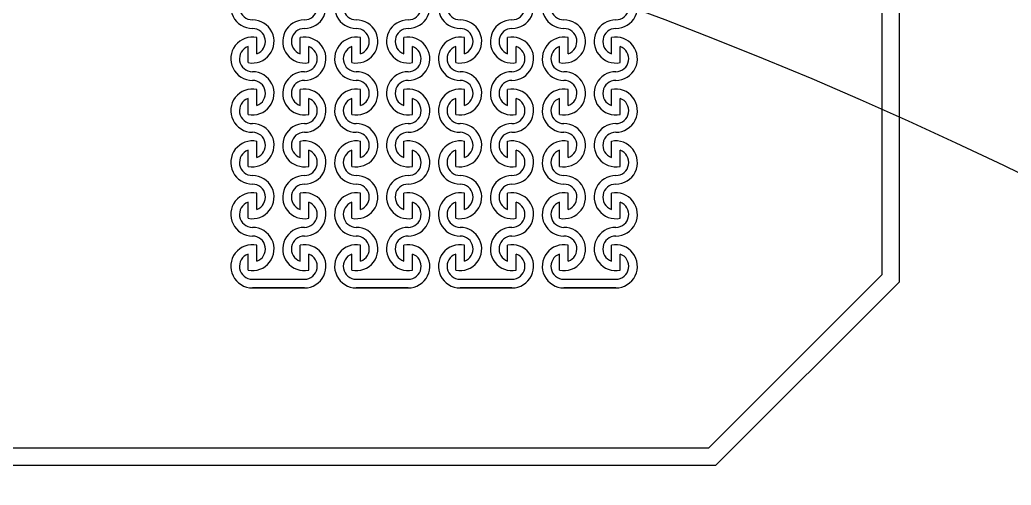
# Model space of a CAD drawing. Header units: millimetres. Extents: x 45556 to 173556, y 25313 to 153313.
# Drawn here: x 132210 to 137940, y 95998 to 98688 of the extents above; entities that cross this region are included whole.
import ezdxf

# ---------------------------------------------------------------- set-up
doc = ezdxf.new("R2010")
doc.units = ezdxf.units.MM
doc.layers.add('CLEAR', color=140, linetype='Continuous')

msp = doc.modelspace()

# ---------------------------------------------------------------- linework, layer by layer
for centre, radius in [((127056.2, 103313.2), 25000), ((127056.2, 103313.2), 15000), ((127056.2, 75313.2), 25000)]:
    msp.add_circle(centre, radius)
at = {"layer": 'CLEAR'}
for p, q in [((137191.9, 102900.4), (137191.9, 97213.2)), ((137291.9, 102859), (137291.9, 97171.8)), ((133579.8, 98492.5), (133579.8, 98585.7)), ((133579.8, 98492.5), (133579.8, 98585.7)), ((133579.8, 98492.5), (133579.8, 98585.7)), ((133579.8, 98492.5), (133579.8, 98585.7)), ((133829.8, 98492.5), (133829.8, 98585.7)), ((133829.8, 98492.5), (133829.8, 98585.7)), ((133829.8, 98492.5), (133829.8, 98585.7)), ((133829.8, 98492.5), (133829.8, 98585.7)), ((134179.8, 98492.5), (134179.8, 98585.7)), ((134179.8, 98492.5), (134179.8, 98585.7)), ((134179.8, 98492.5), (134179.8, 98585.7)), ((134179.8, 98492.5), (134179.8, 98585.7)), ((134429.8, 98492.5), (134429.8, 98585.7)), ((134429.8, 98492.5), (134429.8, 98585.7)), ((134429.8, 98492.5), (134429.8, 98585.7)), ((134429.8, 98492.5), (134429.8, 98585.7)), ((134779.8, 98492.5), (134779.8, 98585.7)), ((134779.8, 98492.5), (134779.8, 98585.7)), ((134779.8, 98492.5), (134779.8, 98585.7)), ((134779.8, 98492.5), (134779.8, 98585.7)), ((135029.8, 98492.5), (135029.8, 98585.7)), ((135029.8, 98492.5), (135029.8, 98585.7)), ((135029.8, 98492.5), (135029.8, 98585.7)), ((135029.8, 98492.5), (135029.8, 98585.7)), ((135379.8, 98492.5), (135379.8, 98585.7)), ((135379.8, 98492.5), (135379.8, 98585.7)), ((135379.8, 98492.5), (135379.8, 98585.7)), ((135379.8, 98492.5), (135379.8, 98585.7)), ((135629.8, 98492.5), (135629.8, 98585.7)), ((135629.8, 98492.5), (135629.8, 98585.7)), ((135629.8, 98492.5), (135629.8, 98585.7)), ((135629.8, 98492.5), (135629.8, 98585.7)), ((133529.8, 98440.8), (133529.8, 98533.9)), ((133529.8, 98440.8), (133529.8, 98533.9)), ((133529.8, 98440.8), (133529.8, 98533.9)), ((133529.8, 98440.8), (133529.8, 98533.9)), ((133879.8, 98440.8), (133879.8, 98533.9)), ((133879.8, 98440.8), (133879.8, 98533.9)), ((133879.8, 98440.8), (133879.8, 98533.9)), ((133879.8, 98440.8), (133879.8, 98533.9)), ((134129.8, 98440.8), (134129.8, 98533.9)), ((134129.8, 98440.8), (134129.8, 98533.9)), ((134129.8, 98440.8), (134129.8, 98533.9)), ((134129.8, 98440.8), (134129.8, 98533.9)), ((134479.8, 98440.8), (134479.8, 98533.9)), ((134479.8, 98440.8), (134479.8, 98533.9)), ((134479.8, 98440.8), (134479.8, 98533.9)), ((134479.8, 98440.8), (134479.8, 98533.9)), ((134729.8, 98440.8), (134729.8, 98533.9)), ((134729.8, 98440.8), (134729.8, 98533.9)), ((134729.8, 98440.8), (134729.8, 98533.9)), ((134729.8, 98440.8), (134729.8, 98533.9)), ((135079.8, 98440.8), (135079.8, 98533.9)), ((135079.8, 98440.8), (135079.8, 98533.9)), ((135079.8, 98440.8), (135079.8, 98533.9)), ((135079.8, 98440.8), (135079.8, 98533.9)), ((135329.8, 98440.8), (135329.8, 98533.9)), ((135329.8, 98440.8), (135329.8, 98533.9)), ((135329.8, 98440.8), (135329.8, 98533.9)), ((135329.8, 98440.8), (135329.8, 98533.9)), ((135679.8, 98440.8), (135679.8, 98533.9)), ((135679.8, 98440.8), (135679.8, 98533.9)), ((135679.8, 98440.8), (135679.8, 98533.9)), ((135679.8, 98440.8), (135679.8, 98533.9)), ((133579.8, 98192.5), (133579.8, 98285.7)), ((133579.8, 98192.5), (133579.8, 98285.7)), ((133579.8, 98192.5), (133579.8, 98285.7)), ((133579.8, 98192.5), (133579.8, 98285.7)), ((133829.8, 98192.5), (133829.8, 98285.7)), ((133829.8, 98192.5), (133829.8, 98285.7)), ((133829.8, 98192.5), (133829.8, 98285.7)), ((133829.8, 98192.5), (133829.8, 98285.7)), ((134179.8, 98192.5), (134179.8, 98285.7)), ((134179.8, 98192.5), (134179.8, 98285.7)), ((134179.8, 98192.5), (134179.8, 98285.7)), ((134179.8, 98192.5), (134179.8, 98285.7)), ((134429.8, 98192.5), (134429.8, 98285.7)), ((134429.8, 98192.5), (134429.8, 98285.7)), ((134429.8, 98192.5), (134429.8, 98285.7)), ((134429.8, 98192.5), (134429.8, 98285.7)), ((134779.8, 98192.5), (134779.8, 98285.7)), ((134779.8, 98192.5), (134779.8, 98285.7)), ((134779.8, 98192.5), (134779.8, 98285.7)), ((134779.8, 98192.5), (134779.8, 98285.7)), ((135029.8, 98192.5), (135029.8, 98285.7)), ((135029.8, 98192.5), (135029.8, 98285.7)), ((135029.8, 98192.5), (135029.8, 98285.7)), ((135029.8, 98192.5), (135029.8, 98285.7)), ((135379.8, 98192.5), (135379.8, 98285.7)), ((135379.8, 98192.5), (135379.8, 98285.7)), ((135379.8, 98192.5), (135379.8, 98285.7)), ((135379.8, 98192.5), (135379.8, 98285.7)), ((135629.8, 98192.5), (135629.8, 98285.7)), ((135629.8, 98192.5), (135629.8, 98285.7)), ((135629.8, 98192.5), (135629.8, 98285.7)), ((135629.8, 98192.5), (135629.8, 98285.7)), ((133529.8, 98140.8), (133529.8, 98233.9)), ((133529.8, 98140.8), (133529.8, 98233.9)), ((133529.8, 98140.8), (133529.8, 98233.9)), ((133529.8, 98140.8), (133529.8, 98233.9)), ((133879.8, 98140.8), (133879.8, 98233.9)), ((133879.8, 98140.8), (133879.8, 98233.9)), ((133879.8, 98140.8), (133879.8, 98233.9)), ((133879.8, 98140.8), (133879.8, 98233.9)), ((134129.8, 98140.8), (134129.8, 98233.9)), ((134129.8, 98140.8), (134129.8, 98233.9)), ((134129.8, 98140.8), (134129.8, 98233.9)), ((134129.8, 98140.8), (134129.8, 98233.9)), ((134479.8, 98140.8), (134479.8, 98233.9)), ((134479.8, 98140.8), (134479.8, 98233.9)), ((134479.8, 98140.8), (134479.8, 98233.9)), ((134479.8, 98140.8), (134479.8, 98233.9)), ((134729.8, 98140.8), (134729.8, 98233.9)), ((134729.8, 98140.8), (134729.8, 98233.9)), ((134729.8, 98140.8), (134729.8, 98233.9)), ((134729.8, 98140.8), (134729.8, 98233.9)), ((135079.8, 98140.8), (135079.8, 98233.9)), ((135079.8, 98140.8), (135079.8, 98233.9)), ((135079.8, 98140.8), (135079.8, 98233.9)), ((135079.8, 98140.8), (135079.8, 98233.9)), ((135329.8, 98140.8), (135329.8, 98233.9)), ((135329.8, 98140.8), (135329.8, 98233.9)), ((135329.8, 98140.8), (135329.8, 98233.9)), ((135329.8, 98140.8), (135329.8, 98233.9)), ((135679.8, 98140.8), (135679.8, 98233.9)), ((135679.8, 98140.8), (135679.8, 98233.9)), ((135679.8, 98140.8), (135679.8, 98233.9)), ((135679.8, 98140.8), (135679.8, 98233.9)), ((133579.8, 97892.5), (133579.8, 97985.7)), ((133579.8, 97892.5), (133579.8, 97985.7)), ((133579.8, 97892.5), (133579.8, 97985.7)), ((133579.8, 97892.5), (133579.8, 97985.7)), ((133829.8, 97892.5), (133829.8, 97985.7)), ((133829.8, 97892.5), (133829.8, 97985.7)), ((133829.8, 97892.5), (133829.8, 97985.7)), ((133829.8, 97892.5), (133829.8, 97985.7)), ((134179.8, 97892.5), (134179.8, 97985.7)), ((134179.8, 97892.5), (134179.8, 97985.7)), ((134179.8, 97892.5), (134179.8, 97985.7)), ((134179.8, 97892.5), (134179.8, 97985.7)), ((134429.8, 97892.5), (134429.8, 97985.7)), ((134429.8, 97892.5), (134429.8, 97985.7)), ((134429.8, 97892.5), (134429.8, 97985.7)), ((134429.8, 97892.5), (134429.8, 97985.7)), ((134779.8, 97892.5), (134779.8, 97985.7)), ((134779.8, 97892.5), (134779.8, 97985.7)), ((134779.8, 97892.5), (134779.8, 97985.7)), ((134779.8, 97892.5), (134779.8, 97985.7)), ((135029.8, 97892.5), (135029.8, 97985.7)), ((135029.8, 97892.5), (135029.8, 97985.7)), ((135029.8, 97892.5), (135029.8, 97985.7)), ((135029.8, 97892.5), (135029.8, 97985.7)), ((135379.8, 97892.5), (135379.8, 97985.7)), ((135379.8, 97892.5), (135379.8, 97985.7)), ((135379.8, 97892.5), (135379.8, 97985.7)), ((135379.8, 97892.5), (135379.8, 97985.7)), ((135629.8, 97892.5), (135629.8, 97985.7)), ((135629.8, 97892.5), (135629.8, 97985.7)), ((135629.8, 97892.5), (135629.8, 97985.7)), ((135629.8, 97892.5), (135629.8, 97985.7)), ((133529.8, 97840.8), (133529.8, 97933.9)), ((133529.8, 97840.8), (133529.8, 97933.9)), ((133529.8, 97840.8), (133529.8, 97933.9)), ((133529.8, 97840.8), (133529.8, 97933.9)), ((133879.8, 97840.8), (133879.8, 97933.9)), ((133879.8, 97840.8), (133879.8, 97933.9)), ((133879.8, 97840.8), (133879.8, 97933.9)), ((133879.8, 97840.8), (133879.8, 97933.9)), ((134129.8, 97840.8), (134129.8, 97933.9)), ((134129.8, 97840.8), (134129.8, 97933.9)), ((134129.8, 97840.8), (134129.8, 97933.9)), ((134129.8, 97840.8), (134129.8, 97933.9)), ((134479.8, 97840.8), (134479.8, 97933.9)), ((134479.8, 97840.8), (134479.8, 97933.9)), ((134479.8, 97840.8), (134479.8, 97933.9)), ((134479.8, 97840.8), (134479.8, 97933.9)), ((134729.8, 97840.8), (134729.8, 97933.9)), ((134729.8, 97840.8), (134729.8, 97933.9)), ((134729.8, 97840.8), (134729.8, 97933.9)), ((134729.8, 97840.8), (134729.8, 97933.9)), ((135079.8, 97840.8), (135079.8, 97933.9)), ((135079.8, 97840.8), (135079.8, 97933.9)), ((135079.8, 97840.8), (135079.8, 97933.9)), ((135079.8, 97840.8), (135079.8, 97933.9)), ((135329.8, 97840.8), (135329.8, 97933.9)), ((135329.8, 97840.8), (135329.8, 97933.9)), ((135329.8, 97840.8), (135329.8, 97933.9)), ((135329.8, 97840.8), (135329.8, 97933.9)), ((135679.8, 97840.8), (135679.8, 97933.9)), ((135679.8, 97840.8), (135679.8, 97933.9)), ((135679.8, 97840.8), (135679.8, 97933.9)), ((135679.8, 97840.8), (135679.8, 97933.9)), ((133579.8, 97592.5), (133579.8, 97685.7)), ((133579.8, 97592.5), (133579.8, 97685.7)), ((133579.8, 97592.5), (133579.8, 97685.7)), ((133579.8, 97592.5), (133579.8, 97685.7)), ((133829.8, 97592.5), (133829.8, 97685.7)), ((133829.8, 97592.5), (133829.8, 97685.7)), ((133829.8, 97592.5), (133829.8, 97685.7)), ((133829.8, 97592.5), (133829.8, 97685.7)), ((134179.8, 97592.5), (134179.8, 97685.7)), ((134179.8, 97592.5), (134179.8, 97685.7)), ((134179.8, 97592.5), (134179.8, 97685.7)), ((134179.8, 97592.5), (134179.8, 97685.7)), ((134429.8, 97592.5), (134429.8, 97685.7)), ((134429.8, 97592.5), (134429.8, 97685.7)), ((134429.8, 97592.5), (134429.8, 97685.7)), ((134429.8, 97592.5), (134429.8, 97685.7)), ((134779.8, 97592.5), (134779.8, 97685.7)), ((134779.8, 97592.5), (134779.8, 97685.7)), ((134779.8, 97592.5), (134779.8, 97685.7)), ((134779.8, 97592.5), (134779.8, 97685.7)), ((135029.8, 97592.5), (135029.8, 97685.7)), ((135029.8, 97592.5), (135029.8, 97685.7)), ((135029.8, 97592.5), (135029.8, 97685.7)), ((135029.8, 97592.5), (135029.8, 97685.7)), ((135379.8, 97592.5), (135379.8, 97685.7)), ((135379.8, 97592.5), (135379.8, 97685.7)), ((135379.8, 97592.5), (135379.8, 97685.7)), ((135379.8, 97592.5), (135379.8, 97685.7)), ((135629.8, 97592.5), (135629.8, 97685.7)), ((135629.8, 97592.5), (135629.8, 97685.7)), ((135629.8, 97592.5), (135629.8, 97685.7)), ((135629.8, 97592.5), (135629.8, 97685.7)), ((133529.8, 97540.8), (133529.8, 97633.9)), ((133529.8, 97540.8), (133529.8, 97633.9)), ((133529.8, 97540.8), (133529.8, 97633.9)), ((133529.8, 97540.8), (133529.8, 97633.9)), ((133879.8, 97540.8), (133879.8, 97633.9)), ((133879.8, 97540.8), (133879.8, 97633.9)), ((133879.8, 97540.8), (133879.8, 97633.9)), ((133879.8, 97540.8), (133879.8, 97633.9)), ((134129.8, 97540.8), (134129.8, 97633.9)), ((134129.8, 97540.8), (134129.8, 97633.9)), ((134129.8, 97540.8), (134129.8, 97633.9)), ((134129.8, 97540.8), (134129.8, 97633.9)), ((134479.8, 97540.8), (134479.8, 97633.9)), ((134479.8, 97540.8), (134479.8, 97633.9)), ((134479.8, 97540.8), (134479.8, 97633.9)), ((134479.8, 97540.8), (134479.8, 97633.9)), ((134729.8, 97540.8), (134729.8, 97633.9)), ((134729.8, 97540.8), (134729.8, 97633.9)), ((134729.8, 97540.8), (134729.8, 97633.9)), ((134729.8, 97540.8), (134729.8, 97633.9)), ((135079.8, 97540.8), (135079.8, 97633.9)), ((135079.8, 97540.8), (135079.8, 97633.9)), ((135079.8, 97540.8), (135079.8, 97633.9)), ((135079.8, 97540.8), (135079.8, 97633.9)), ((135329.8, 97540.8), (135329.8, 97633.9)), ((135329.8, 97540.8), (135329.8, 97633.9)), ((135329.8, 97540.8), (135329.8, 97633.9)), ((135329.8, 97540.8), (135329.8, 97633.9)), ((135679.8, 97540.8), (135679.8, 97633.9)), ((135679.8, 97540.8), (135679.8, 97633.9)), ((135679.8, 97540.8), (135679.8, 97633.9)), ((135679.8, 97540.8), (135679.8, 97633.9)), ((133579.8, 97292.5), (133579.8, 97385.7)), ((133579.8, 97292.5), (133579.8, 97385.7)), ((133579.8, 97292.5), (133579.8, 97385.7)), ((133579.8, 97292.5), (133579.8, 97385.7)), ((133829.8, 97292.5), (133829.8, 97385.7)), ((133829.8, 97292.5), (133829.8, 97385.7)), ((133829.8, 97292.5), (133829.8, 97385.7)), ((133829.8, 97292.5), (133829.8, 97385.7)), ((134179.8, 97292.5), (134179.8, 97385.7)), ((134179.8, 97292.5), (134179.8, 97385.7)), ((134179.8, 97292.5), (134179.8, 97385.7)), ((134179.8, 97292.5), (134179.8, 97385.7)), ((134429.8, 97292.5), (134429.8, 97385.7)), ((134429.8, 97292.5), (134429.8, 97385.7)), ((134429.8, 97292.5), (134429.8, 97385.7)), ((134429.8, 97292.5), (134429.8, 97385.7)), ((134779.8, 97292.5), (134779.8, 97385.7)), ((134779.8, 97292.5), (134779.8, 97385.7)), ((134779.8, 97292.5), (134779.8, 97385.7)), ((134779.8, 97292.5), (134779.8, 97385.7)), ((135029.8, 97292.5), (135029.8, 97385.7)), ((135029.8, 97292.5), (135029.8, 97385.7)), ((135029.8, 97292.5), (135029.8, 97385.7)), ((135029.8, 97292.5), (135029.8, 97385.7)), ((135379.8, 97292.5), (135379.8, 97385.7)), ((135379.8, 97292.5), (135379.8, 97385.7)), ((135379.8, 97292.5), (135379.8, 97385.7)), ((135379.8, 97292.5), (135379.8, 97385.7)), ((135629.8, 97292.5), (135629.8, 97385.7)), ((135629.8, 97292.5), (135629.8, 97385.7)), ((135629.8, 97292.5), (135629.8, 97385.7)), ((135629.8, 97292.5), (135629.8, 97385.7)), ((133529.8, 97240.8), (133529.8, 97333.9)), ((133529.8, 97240.8), (133529.8, 97333.9)), ((133529.8, 97240.8), (133529.8, 97333.9)), ((133529.8, 97240.8), (133529.8, 97333.9)), ((133879.8, 97240.8), (133879.8, 97333.9)), ((133879.8, 97240.8), (133879.8, 97333.9)), ((133879.8, 97240.8), (133879.8, 97333.9)), ((133879.8, 97240.8), (133879.8, 97333.9)), ((134129.8, 97240.8), (134129.8, 97333.9)), ((134129.8, 97240.8), (134129.8, 97333.9)), ((134129.8, 97240.8), (134129.8, 97333.9)), ((134129.8, 97240.8), (134129.8, 97333.9)), ((134479.8, 97240.8), (134479.8, 97333.9)), ((134479.8, 97240.8), (134479.8, 97333.9)), ((134479.8, 97240.8), (134479.8, 97333.9)), ((134479.8, 97240.8), (134479.8, 97333.9)), ((134729.8, 97240.8), (134729.8, 97333.9)), ((134729.8, 97240.8), (134729.8, 97333.9)), ((134729.8, 97240.8), (134729.8, 97333.9)), ((134729.8, 97240.8), (134729.8, 97333.9)), ((135079.8, 97240.8), (135079.8, 97333.9)), ((135079.8, 97240.8), (135079.8, 97333.9)), ((135079.8, 97240.8), (135079.8, 97333.9)), ((135079.8, 97240.8), (135079.8, 97333.9)), ((135329.8, 97240.8), (135329.8, 97333.9)), ((135329.8, 97240.8), (135329.8, 97333.9)), ((135329.8, 97240.8), (135329.8, 97333.9)), ((135329.8, 97240.8), (135329.8, 97333.9)), ((135679.8, 97240.8), (135679.8, 97333.9)), ((135679.8, 97240.8), (135679.8, 97333.9)), ((135679.8, 97240.8), (135679.8, 97333.9)), ((135679.8, 97240.8), (135679.8, 97333.9)), ((133554.8, 97188.2), (133854.8, 97188.2)), ((133554.8, 97188.2), (133854.8, 97188.2)), ((134154.8, 97188.2), (134454.8, 97188.2)), ((134154.8, 97188.2), (134454.8, 97188.2)), ((134754.8, 97188.2), (135054.8, 97188.2)), ((134754.8, 97188.2), (135054.8, 97188.2)), ((135354.8, 97188.2), (135654.8, 97188.2)), ((135354.8, 97188.2), (135654.8, 97188.2)), ((136191.9, 96213.2), (137191.9, 97213.2)), ((136233.4, 96113.2), (137291.9, 97171.8)), ((133554.8, 97138.2), (133854.8, 97138.2)), ((133854.8, 97138.2), (133554.8, 97138.2)), ((133554.8, 97138.2), (133854.8, 97138.2)), ((133854.8, 97138.2), (133554.8, 97138.2)), ((134154.8, 97138.2), (134454.8, 97138.2)), ((134454.8, 97138.2), (134154.8, 97138.2)), ((134154.8, 97138.2), (134454.8, 97138.2)), ((134454.8, 97138.2), (134154.8, 97138.2)), ((134754.8, 97138.2), (135054.8, 97138.2)), ((135054.8, 97138.2), (134754.8, 97138.2)), ((134754.8, 97138.2), (135054.8, 97138.2)), ((135054.8, 97138.2), (134754.8, 97138.2)), ((135354.8, 97138.2), (135654.8, 97138.2)), ((135654.8, 97138.2), (135354.8, 97138.2)), ((135354.8, 97138.2), (135654.8, 97138.2)), ((135654.8, 97138.2), (135354.8, 97138.2)), ((116871.5, 96213.2), (136191.9, 96213.2)), ((116871.5, 96113.2), (136233.4, 96113.2))]:
    msp.add_line(p, q, dxfattribs=at)
for centre, radius, start, end in [((133554.8, 98763.2), 125, 78.463, 270), ((133554.8, 98763.2), 125, 78.463, 270), ((133554.8, 98763.2), 75, 109.4712, 270), ((133554.8, 98763.2), 75, 109.4712, 270), ((133854.8, 98763.2), 125, 270, 101.537), ((133854.8, 98763.2), 125, 270, 101.537), ((133854.8, 98763.2), 75, 270, 70.5288), ((133854.8, 98763.2), 75, 270, 70.5288), ((134154.8, 98763.2), 125, 78.463, 270), ((134154.8, 98763.2), 125, 78.463, 270), ((134154.8, 98763.2), 75, 109.4712, 270), ((134154.8, 98763.2), 75, 109.4712, 270), ((134454.8, 98763.2), 125, 270, 101.537), ((134454.8, 98763.2), 125, 270, 101.537), ((134454.8, 98763.2), 75, 270, 70.5288), ((134454.8, 98763.2), 75, 270, 70.5288), ((134754.8, 98763.2), 125, 78.463, 270), ((134754.8, 98763.2), 125, 78.463, 270), ((134754.8, 98763.2), 75, 109.4712, 270), ((134754.8, 98763.2), 75, 109.4712, 270), ((135054.8, 98763.2), 125, 270, 101.537), ((135054.8, 98763.2), 125, 270, 101.537), ((135054.8, 98763.2), 75, 270, 70.5288), ((135054.8, 98763.2), 75, 270, 70.5288), ((135354.8, 98763.2), 125, 78.463, 270), ((135354.8, 98763.2), 125, 78.463, 270), ((135354.8, 98763.2), 75, 109.4712, 270), ((135354.8, 98763.2), 75, 109.4712, 270), ((135654.8, 98763.2), 125, 270, 101.537), ((135654.8, 98763.2), 125, 270, 101.537), ((135654.8, 98763.2), 75, 270, 70.5288), ((135654.8, 98763.2), 75, 270, 70.5288), ((133554.8, 98563.2), 125, 258.463, 90), ((133554.8, 98563.2), 125, 258.463, 90), ((133854.8, 98563.2), 125, 90, 281.537), ((133854.8, 98563.2), 125, 90, 281.537), ((134154.8, 98563.2), 125, 258.463, 90), ((134154.8, 98563.2), 125, 258.463, 90), ((134454.8, 98563.2), 125, 90, 281.537), ((134454.8, 98563.2), 125, 90, 281.537), ((134754.8, 98563.2), 125, 258.463, 90), ((134754.8, 98563.2), 125, 258.463, 90), ((135054.8, 98563.2), 125, 90, 281.537), ((135054.8, 98563.2), 125, 90, 281.537), ((135354.8, 98563.2), 125, 258.463, 90), ((135354.8, 98563.2), 125, 258.463, 90), ((135654.8, 98563.2), 125, 90, 281.537), ((135654.8, 98563.2), 125, 90, 281.537), ((133554.8, 98563.2), 75, 289.4712, 90), ((133554.8, 98563.2), 75, 289.4712, 90), ((133854.8, 98563.2), 75, 90, 250.5288), ((133854.8, 98563.2), 75, 90, 250.5288), ((134154.8, 98563.2), 75, 289.4712, 90), ((134154.8, 98563.2), 75, 289.4712, 90), ((134454.8, 98563.2), 75, 90, 250.5288), ((134454.8, 98563.2), 75, 90, 250.5288), ((134754.8, 98563.2), 75, 289.4712, 90), ((134754.8, 98563.2), 75, 289.4712, 90), ((135054.8, 98563.2), 75, 90, 250.5288), ((135054.8, 98563.2), 75, 90, 250.5288), ((135354.8, 98563.2), 75, 289.4712, 90), ((135354.8, 98563.2), 75, 289.4712, 90), ((135654.8, 98563.2), 75, 90, 250.5288), ((135654.8, 98563.2), 75, 90, 250.5288), ((133554.8, 98463.2), 125, 78.463, 270), ((133554.8, 98463.2), 125, 78.463, 270), ((133854.8, 98463.2), 125, 270, 101.537), ((133854.8, 98463.2), 125, 270, 101.537), ((134154.8, 98463.2), 125, 78.463, 270), ((134154.8, 98463.2), 125, 78.463, 270), ((134454.8, 98463.2), 125, 270, 101.537), ((134454.8, 98463.2), 125, 270, 101.537), ((134754.8, 98463.2), 125, 78.463, 270), ((134754.8, 98463.2), 125, 78.463, 270), ((135054.8, 98463.2), 125, 270, 101.537), ((135054.8, 98463.2), 125, 270, 101.537), ((135354.8, 98463.2), 125, 78.463, 270), ((135354.8, 98463.2), 125, 78.463, 270), ((135654.8, 98463.2), 125, 270, 101.537), ((135654.8, 98463.2), 125, 270, 101.537), ((133554.8, 98463.2), 75, 109.4712, 270), ((133554.8, 98463.2), 75, 109.4712, 270), ((133854.8, 98463.2), 75, 270, 70.5288), ((133854.8, 98463.2), 75, 270, 70.5288), ((134154.8, 98463.2), 75, 109.4712, 270), ((134154.8, 98463.2), 75, 109.4712, 270), ((134454.8, 98463.2), 75, 270, 70.5288), ((134454.8, 98463.2), 75, 270, 70.5288), ((134754.8, 98463.2), 75, 109.4712, 270), ((134754.8, 98463.2), 75, 109.4712, 270), ((135054.8, 98463.2), 75, 270, 70.5288), ((135054.8, 98463.2), 75, 270, 70.5288), ((135354.8, 98463.2), 75, 109.4712, 270), ((135354.8, 98463.2), 75, 109.4712, 270), ((135654.8, 98463.2), 75, 270, 70.5288), ((135654.8, 98463.2), 75, 270, 70.5288), ((133554.8, 98263.2), 125, 258.463, 90), ((133554.8, 98263.2), 125, 258.463, 90), ((133854.8, 98263.2), 125, 90, 281.537), ((133854.8, 98263.2), 125, 90, 281.537), ((134154.8, 98263.2), 125, 258.463, 90), ((134154.8, 98263.2), 125, 258.463, 90), ((134454.8, 98263.2), 125, 90, 281.537), ((134454.8, 98263.2), 125, 90, 281.537), ((134754.8, 98263.2), 125, 258.463, 90), ((134754.8, 98263.2), 125, 258.463, 90), ((135054.8, 98263.2), 125, 90, 281.537), ((135054.8, 98263.2), 125, 90, 281.537), ((135354.8, 98263.2), 125, 258.463, 90), ((135354.8, 98263.2), 125, 258.463, 90), ((135654.8, 98263.2), 125, 90, 281.537), ((135654.8, 98263.2), 125, 90, 281.537), ((133554.8, 98263.2), 75, 289.4712, 90), ((133554.8, 98263.2), 75, 289.4712, 90), ((133854.8, 98263.2), 75, 90, 250.5288), ((133854.8, 98263.2), 75, 90, 250.5288), ((134154.8, 98263.2), 75, 289.4712, 90), ((134154.8, 98263.2), 75, 289.4712, 90), ((134454.8, 98263.2), 75, 90, 250.5288), ((134454.8, 98263.2), 75, 90, 250.5288), ((134754.8, 98263.2), 75, 289.4712, 90), ((134754.8, 98263.2), 75, 289.4712, 90), ((135054.8, 98263.2), 75, 90, 250.5288), ((135054.8, 98263.2), 75, 90, 250.5288), ((135354.8, 98263.2), 75, 289.4712, 90), ((135354.8, 98263.2), 75, 289.4712, 90), ((135654.8, 98263.2), 75, 90, 250.5288), ((135654.8, 98263.2), 75, 90, 250.5288), ((133554.8, 98163.2), 125, 78.463, 270), ((133554.8, 98163.2), 125, 78.463, 270), ((133854.8, 98163.2), 125, 270, 101.537), ((133854.8, 98163.2), 125, 270, 101.537), ((134154.8, 98163.2), 125, 78.463, 270), ((134154.8, 98163.2), 125, 78.463, 270), ((134454.8, 98163.2), 125, 270, 101.537), ((134454.8, 98163.2), 125, 270, 101.537), ((134754.8, 98163.2), 125, 78.463, 270), ((134754.8, 98163.2), 125, 78.463, 270), ((135054.8, 98163.2), 125, 270, 101.537), ((135054.8, 98163.2), 125, 270, 101.537), ((135354.8, 98163.2), 125, 78.463, 270), ((135354.8, 98163.2), 125, 78.463, 270), ((135654.8, 98163.2), 125, 270, 101.537), ((135654.8, 98163.2), 125, 270, 101.537), ((133554.8, 98163.2), 75, 109.4712, 270), ((133554.8, 98163.2), 75, 109.4712, 270), ((133854.8, 98163.2), 75, 270, 70.5288), ((133854.8, 98163.2), 75, 270, 70.5288), ((134154.8, 98163.2), 75, 109.4712, 270), ((134154.8, 98163.2), 75, 109.4712, 270), ((134454.8, 98163.2), 75, 270, 70.5288), ((134454.8, 98163.2), 75, 270, 70.5288), ((134754.8, 98163.2), 75, 109.4712, 270), ((134754.8, 98163.2), 75, 109.4712, 270), ((135054.8, 98163.2), 75, 270, 70.5288), ((135054.8, 98163.2), 75, 270, 70.5288), ((135354.8, 98163.2), 75, 109.4712, 270), ((135354.8, 98163.2), 75, 109.4712, 270), ((135654.8, 98163.2), 75, 270, 70.5288), ((135654.8, 98163.2), 75, 270, 70.5288), ((133554.8, 97963.2), 125, 258.463, 90), ((133554.8, 97963.2), 125, 258.463, 90), ((133854.8, 97963.2), 125, 90, 281.537), ((133854.8, 97963.2), 125, 90, 281.537), ((134154.8, 97963.2), 125, 258.463, 90), ((134154.8, 97963.2), 125, 258.463, 90), ((134454.8, 97963.2), 125, 90, 281.537), ((134454.8, 97963.2), 125, 90, 281.537), ((134754.8, 97963.2), 125, 258.463, 90), ((134754.8, 97963.2), 125, 258.463, 90), ((135054.8, 97963.2), 125, 90, 281.537), ((135054.8, 97963.2), 125, 90, 281.537), ((135354.8, 97963.2), 125, 258.463, 90), ((135354.8, 97963.2), 125, 258.463, 90), ((135654.8, 97963.2), 125, 90, 281.537), ((135654.8, 97963.2), 125, 90, 281.537), ((133554.8, 97963.2), 75, 289.4712, 90), ((133554.8, 97963.2), 75, 289.4712, 90), ((133854.8, 97963.2), 75, 90, 250.5288), ((133854.8, 97963.2), 75, 90, 250.5288), ((134154.8, 97963.2), 75, 289.4712, 90), ((134154.8, 97963.2), 75, 289.4712, 90), ((134454.8, 97963.2), 75, 90, 250.5288), ((134454.8, 97963.2), 75, 90, 250.5288), ((134754.8, 97963.2), 75, 289.4712, 90), ((134754.8, 97963.2), 75, 289.4712, 90), ((135054.8, 97963.2), 75, 90, 250.5288), ((135054.8, 97963.2), 75, 90, 250.5288), ((135354.8, 97963.2), 75, 289.4712, 90), ((135354.8, 97963.2), 75, 289.4712, 90), ((135654.8, 97963.2), 75, 90, 250.5288), ((135654.8, 97963.2), 75, 90, 250.5288), ((133554.8, 97863.2), 125, 78.463, 270), ((133554.8, 97863.2), 125, 78.463, 270), ((133854.8, 97863.2), 125, 270, 101.537), ((133854.8, 97863.2), 125, 270, 101.537), ((134154.8, 97863.2), 125, 78.463, 270), ((134154.8, 97863.2), 125, 78.463, 270), ((134454.8, 97863.2), 125, 270, 101.537), ((134454.8, 97863.2), 125, 270, 101.537), ((134754.8, 97863.2), 125, 78.463, 270), ((134754.8, 97863.2), 125, 78.463, 270), ((135054.8, 97863.2), 125, 270, 101.537), ((135054.8, 97863.2), 125, 270, 101.537), ((135354.8, 97863.2), 125, 78.463, 270), ((135354.8, 97863.2), 125, 78.463, 270), ((135654.8, 97863.2), 125, 270, 101.537), ((135654.8, 97863.2), 125, 270, 101.537), ((133554.8, 97863.2), 75, 109.4712, 270), ((133554.8, 97863.2), 75, 109.4712, 270), ((133854.8, 97863.2), 75, 270, 70.5288), ((133854.8, 97863.2), 75, 270, 70.5288), ((134154.8, 97863.2), 75, 109.4712, 270), ((134154.8, 97863.2), 75, 109.4712, 270), ((134454.8, 97863.2), 75, 270, 70.5288), ((134454.8, 97863.2), 75, 270, 70.5288), ((134754.8, 97863.2), 75, 109.4712, 270), ((134754.8, 97863.2), 75, 109.4712, 270), ((135054.8, 97863.2), 75, 270, 70.5288), ((135054.8, 97863.2), 75, 270, 70.5288), ((135354.8, 97863.2), 75, 109.4712, 270), ((135354.8, 97863.2), 75, 109.4712, 270), ((135654.8, 97863.2), 75, 270, 70.5288), ((135654.8, 97863.2), 75, 270, 70.5288), ((133554.8, 97663.2), 125, 258.463, 90), ((133554.8, 97663.2), 125, 258.463, 90), ((133854.8, 97663.2), 125, 90, 281.537), ((133854.8, 97663.2), 125, 90, 281.537), ((134154.8, 97663.2), 125, 258.463, 90), ((134154.8, 97663.2), 125, 258.463, 90), ((134454.8, 97663.2), 125, 90, 281.537), ((134454.8, 97663.2), 125, 90, 281.537), ((134754.8, 97663.2), 125, 258.463, 90), ((134754.8, 97663.2), 125, 258.463, 90), ((135054.8, 97663.2), 125, 90, 281.537), ((135054.8, 97663.2), 125, 90, 281.537), ((135354.8, 97663.2), 125, 258.463, 90), ((135354.8, 97663.2), 125, 258.463, 90), ((135654.8, 97663.2), 125, 90, 281.537), ((135654.8, 97663.2), 125, 90, 281.537), ((133554.8, 97563.2), 125, 78.463, 270), ((133554.8, 97563.2), 125, 78.463, 270), ((133554.8, 97663.2), 75, 289.4712, 90), ((133554.8, 97663.2), 75, 289.4712, 90), ((133854.8, 97663.2), 75, 90, 250.5288), ((133854.8, 97663.2), 75, 90, 250.5288), ((133854.8, 97563.2), 125, 270, 101.537), ((133854.8, 97563.2), 125, 270, 101.537), ((134154.8, 97563.2), 125, 78.463, 270), ((134154.8, 97563.2), 125, 78.463, 270), ((134154.8, 97663.2), 75, 289.4712, 90), ((134154.8, 97663.2), 75, 289.4712, 90), ((134454.8, 97663.2), 75, 90, 250.5288), ((134454.8, 97663.2), 75, 90, 250.5288), ((134454.8, 97563.2), 125, 270, 101.537), ((134454.8, 97563.2), 125, 270, 101.537), ((134754.8, 97563.2), 125, 78.463, 270), ((134754.8, 97563.2), 125, 78.463, 270), ((134754.8, 97663.2), 75, 289.4712, 90), ((134754.8, 97663.2), 75, 289.4712, 90), ((135054.8, 97663.2), 75, 90, 250.5288), ((135054.8, 97663.2), 75, 90, 250.5288), ((135054.8, 97563.2), 125, 270, 101.537), ((135054.8, 97563.2), 125, 270, 101.537), ((135354.8, 97563.2), 125, 78.463, 270), ((135354.8, 97563.2), 125, 78.463, 270), ((135354.8, 97663.2), 75, 289.4712, 90), ((135354.8, 97663.2), 75, 289.4712, 90), ((135654.8, 97663.2), 75, 90, 250.5288), ((135654.8, 97663.2), 75, 90, 250.5288), ((135654.8, 97563.2), 125, 270, 101.537), ((135654.8, 97563.2), 125, 270, 101.537), ((133554.8, 97563.2), 75, 109.4712, 270), ((133554.8, 97563.2), 75, 109.4712, 270), ((133854.8, 97563.2), 75, 270, 70.5288), ((133854.8, 97563.2), 75, 270, 70.5288), ((134154.8, 97563.2), 75, 109.4712, 270), ((134154.8, 97563.2), 75, 109.4712, 270), ((134454.8, 97563.2), 75, 270, 70.5288), ((134454.8, 97563.2), 75, 270, 70.5288), ((134754.8, 97563.2), 75, 109.4712, 270), ((134754.8, 97563.2), 75, 109.4712, 270), ((135054.8, 97563.2), 75, 270, 70.5288), ((135054.8, 97563.2), 75, 270, 70.5288), ((135354.8, 97563.2), 75, 109.4712, 270), ((135354.8, 97563.2), 75, 109.4712, 270), ((135654.8, 97563.2), 75, 270, 70.5288), ((135654.8, 97563.2), 75, 270, 70.5288), ((133554.8, 97363.2), 125, 258.463, 90), ((133554.8, 97363.2), 125, 258.463, 90), ((133854.8, 97363.2), 125, 90, 281.537), ((133854.8, 97363.2), 125, 90, 281.537), ((134154.8, 97363.2), 125, 258.463, 90), ((134154.8, 97363.2), 125, 258.463, 90), ((134454.8, 97363.2), 125, 90, 281.537), ((134454.8, 97363.2), 125, 90, 281.537), ((134754.8, 97363.2), 125, 258.463, 90), ((134754.8, 97363.2), 125, 258.463, 90), ((135054.8, 97363.2), 125, 90, 281.537), ((135054.8, 97363.2), 125, 90, 281.537), ((135354.8, 97363.2), 125, 258.463, 90), ((135354.8, 97363.2), 125, 258.463, 90), ((135654.8, 97363.2), 125, 90, 281.537), ((135654.8, 97363.2), 125, 90, 281.537), ((133554.8, 97363.2), 75, 289.4712, 90), ((133554.8, 97363.2), 75, 289.4712, 90), ((133854.8, 97363.2), 75, 90, 250.5288), ((133854.8, 97363.2), 75, 90, 250.5288), ((134154.8, 97363.2), 75, 289.4712, 90), ((134154.8, 97363.2), 75, 289.4712, 90), ((134454.8, 97363.2), 75, 90, 250.5288), ((134454.8, 97363.2), 75, 90, 250.5288), ((134754.8, 97363.2), 75, 289.4712, 90), ((134754.8, 97363.2), 75, 289.4712, 90), ((135054.8, 97363.2), 75, 90, 250.5288), ((135054.8, 97363.2), 75, 90, 250.5288), ((135354.8, 97363.2), 75, 289.4712, 90), ((135354.8, 97363.2), 75, 289.4712, 90), ((135654.8, 97363.2), 75, 90, 250.5288), ((135654.8, 97363.2), 75, 90, 250.5288), ((133554.8, 97263.2), 125, 78.463, 270), ((133554.8, 97263.2), 125, 78.463, 270), ((133854.8, 97263.2), 125, 270, 101.537), ((133854.8, 97263.2), 125, 270, 101.537), ((134154.8, 97263.2), 125, 78.463, 270), ((134154.8, 97263.2), 125, 78.463, 270), ((134454.8, 97263.2), 125, 270, 101.537), ((134454.8, 97263.2), 125, 270, 101.537), ((134754.8, 97263.2), 125, 78.463, 270), ((134754.8, 97263.2), 125, 78.463, 270), ((135054.8, 97263.2), 125, 270, 101.537), ((135054.8, 97263.2), 125, 270, 101.537), ((135354.8, 97263.2), 125, 78.463, 270), ((135354.8, 97263.2), 125, 78.463, 270), ((135654.8, 97263.2), 125, 270, 101.537), ((135654.8, 97263.2), 125, 270, 101.537), ((133554.8, 97263.2), 75, 109.4712, 270), ((133554.8, 97263.2), 75, 109.4712, 270), ((133854.8, 97263.2), 75, 270, 70.5288), ((133854.8, 97263.2), 75, 270, 70.5288), ((134154.8, 97263.2), 75, 109.4712, 270), ((134154.8, 97263.2), 75, 109.4712, 270), ((134454.8, 97263.2), 75, 270, 70.5288), ((134454.8, 97263.2), 75, 270, 70.5288), ((134754.8, 97263.2), 75, 109.4712, 270), ((134754.8, 97263.2), 75, 109.4712, 270), ((135054.8, 97263.2), 75, 270, 70.5288), ((135054.8, 97263.2), 75, 270, 70.5288), ((135354.8, 97263.2), 75, 109.4712, 270), ((135354.8, 97263.2), 75, 109.4712, 270), ((135654.8, 97263.2), 75, 270, 70.5288), ((135654.8, 97263.2), 75, 270, 70.5288)]:
    msp.add_arc(centre, radius, start, end, dxfattribs=at)

doc.saveas('drawing.dxf')
